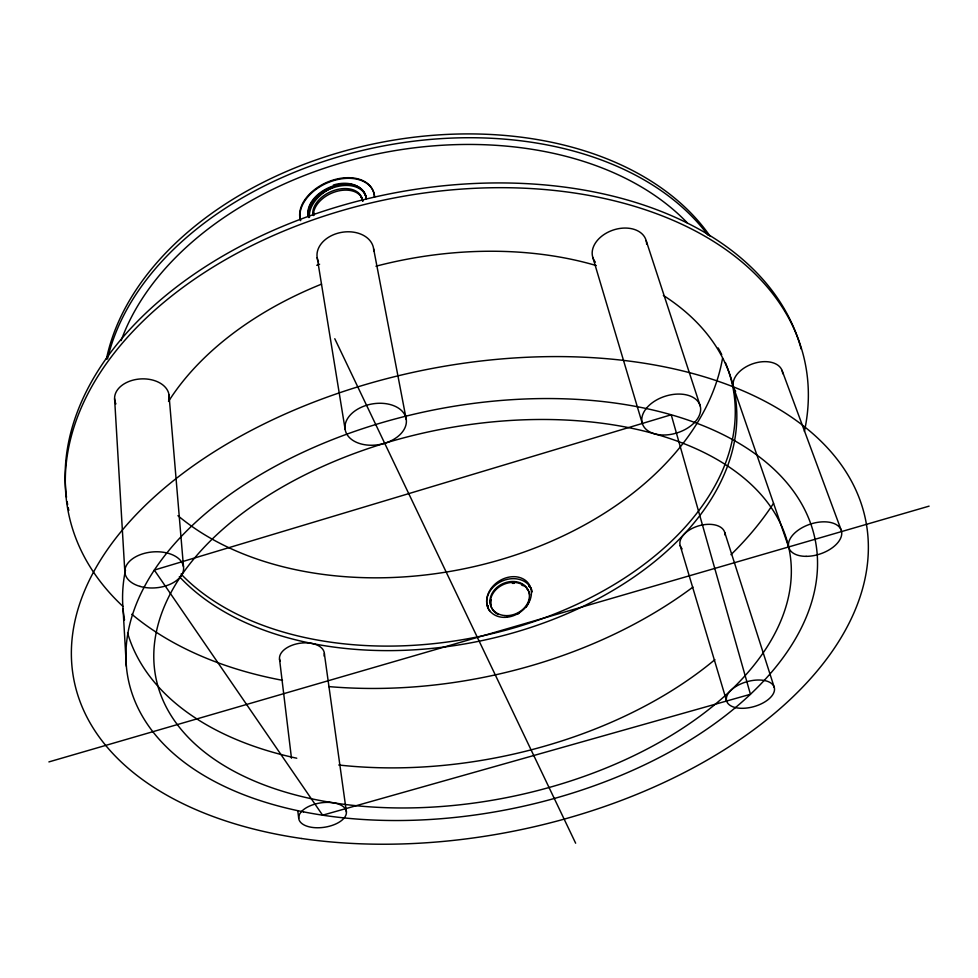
<?xml version="1.0" encoding="UTF-8"?>
<svg xmlns="http://www.w3.org/2000/svg" width="978" height="978" viewBox="0 0 978 978"><rect width="100%" height="100%" fill="white"/><g stroke="black" fill="none" stroke-linecap="round" stroke-linejoin="round"><path stroke-width="1.47" d="M48.9 761.911L929.1 506.139M334.782 338.73L575.639 843.207M782.033 370.393L841.153 530.003M733.903 388.413L789.148 548.487M646.177 240.674L700.248 406.053A30.257 19.267 -17.3 0 1 660.945 434.917A30.257 19.267 -17.3 0 1 652.448 402.63A30.257 19.267 -17.3 0 1 700.248 406.053M724.759 532.545L774.307 687.546A24.78 12.934 -15.8 0 1 741.336 708.304A24.78 12.934 -15.8 0 1 735.639 686.642A24.78 12.934 -15.8 0 1 774.307 687.546M680.187 545.577L726.617 701.03M592.778 257.3L642.301 423.462M373.633 248.901L406.298 419.635A30.966 20.611 -9.9 0 1 362.52 444.305A30.966 20.611 -9.9 0 1 358.229 408.828A30.966 20.611 -9.9 0 1 406.298 419.635M317.19 257.642L345.136 429.379M324.341 653.487L346.42 812.046A24.071 12.335 -8.5 0 1 311.297 827.266A24.071 12.335 -8.5 0 1 309.953 805.896A24.071 12.335 -8.5 0 1 346.42 812.046M279.512 658.989L291.468 758.195M297.801 810.811L298.706 818.317M168.986 394.709L183.485 566.665M114.597 398.718L124.829 571.739M123.057 608.878L126.358 666.299M122.983 606.433A375.882 243.803 -11.5 0 1 359.623 205.735A375.882 243.803 -11.5 0 1 804.405 431.384M773.537 503.315A375.882 243.803 -11.5 0 1 730.969 554.673M692.95 587.081A375.882 243.803 -11.5 0 1 328.681 686.58M282.508 680.321A375.882 243.803 -11.5 0 1 131.822 614.233M663.353 295.417A300.882 194.365 -11.5 0 1 610.345 591.959A300.882 194.365 -11.5 0 1 179.353 576.58M168.509 401.445A300.882 194.365 -11.5 0 1 321.517 284.146M375.943 266.212A300.882 194.365 -11.5 0 1 596.287 265.564M280.16 661.36A22.592 13.02 -8 0 1 300.894 643.121A22.592 13.02 -8 0 1 324.097 656.104M682.131 548.902A23.227 13.619 -16.5 0 1 697.644 526.176A23.227 13.619 -16.5 0 1 725.028 535.039M735.676 391.273A25.697 16.308 -19.6 0 1 751.874 364.097A25.697 16.308 -19.6 0 1 782.718 373.718M68.802 510.418A375.087 243.999 -11.5 0 1 68.191 507.521M67.641 504.624A375.087 243.999 -11.5 0 1 67.152 501.702M66.504 497.276A375.087 243.999 -11.5 0 1 388.18 194.157A375.087 243.999 -11.5 0 1 801.178 349.073M725.431 362.74A300.258 194.536 -11.5 0 1 551.152 615.321A300.258 194.536 -11.5 0 1 181.028 574.037M718.158 347.96A300.258 194.536 -11.5 0 1 721.715 354.623M106.382 359.207A321.029 219.329 -11.5 0 1 376.872 143.228A321.029 219.329 -11.5 0 1 710.211 236.383M107.531 358.926A321.591 219.219 -11.5 0 1 376.42 147.336A321.591 219.219 -11.5 0 1 707.974 235.123M714.906 659.649A342.324 206.199 -11.5 0 1 338.743 764.992M296.762 758.219A342.324 206.199 -11.5 0 1 127.543 632.815M124.524 619.93A342.324 206.199 -11.5 0 1 125.49 570.015M595.37 262.153A27.971 19.731 -18.6 0 1 612.729 230.209A27.971 19.731 -18.6 0 1 646.666 244.28M318.461 261.798A28.558 21.015 -9.5 0 1 340.919 232.483A28.558 21.015 -9.5 0 1 373.755 251.04M115.905 403.914A27.298 18.545 -3.2 0 1 140.282 378.951A27.298 18.545 -3.2 0 1 168.607 400.246M488.132 607.436A23.655 19.108 -23.7 0 1 487.863 605.724M488.291 607.803A23.643 19.108 -23.7 0 1 488.034 606.091M300.674 220.673A39.23 25.978 -23.9 0 1 332.716 180.869A39.23 25.978 -23.9 0 1 374.647 197.079M308.779 217.544A30.514 20.208 -23.9 0 1 333.681 186.529A30.514 20.208 -23.9 0 1 366.298 199.182M309.476 217.446A30.489 19.756 -30.9 0 1 333.718 187.03M333.339 185.05A30.477 22.164 -25.1 0 1 366.151 197.275M300.393 220.062A39.242 25.978 -23.9 0 1 332.447 180.258A39.242 25.978 -23.9 0 1 374.391 196.456M308.498 216.933A30.514 20.208 -23.9 0 1 333.412 185.918A30.514 20.208 -23.9 0 1 366.041 198.571M316.75 265.307A317.703 206.028 -11.5 0 1 319.61 264.194M121.138 340.613A313.926 213.913 -11.5 0 1 377.019 153.986A313.926 213.913 -11.5 0 1 687.351 222.898M722.522 358.388A306.273 208.62 -11.5 0 1 498.45 560.308A306.273 208.62 -11.5 0 1 177.947 515.687M528.707 585.59A23.631 18.814 -32.4 0 1 530.956 588.536M488.144 607.815A23.643 17.787 -22.4 0 1 487.814 605.944M313.437 215.539A26.113 17.311 -23.9 0 1 336.151 191.529A26.113 17.311 -23.9 0 1 362.972 201.101M308.779 216.651A30.489 20.196 -23.9 0 1 332.777 187.874A30.489 20.196 -23.9 0 1 365.992 196.48M312.887 215.343A26.137 17.311 -23.9 0 1 335.674 189.94A26.137 17.311 -23.9 0 1 362.52 201.162M314.158 215.087A26.088 17.311 -23.9 0 1 314.427 213.302M360.674 196.847A26.088 17.311 -23.9 0 1 361.762 198.192M498.205 614.551A20.294 16.381 -23.7 0 1 500.333 586.152A20.294 16.381 -23.7 0 1 529.697 594.917M529.697 598.707A20.294 16.381 -23.7 0 1 525.944 607.375M519.232 613.194A20.294 16.381 -23.7 0 1 517.888 613.927M528.597 585.834A23.668 19.108 -23.7 0 1 529.929 587.265M490.87 604.49A20.281 16.381 -23.7 0 1 491.2 599.636M512.362 583.365A20.281 16.381 -23.7 0 1 514.269 583.34M521.604 584.966A20.281 16.381 -23.7 0 1 523.23 585.798M527.154 589.123A20.281 16.381 -23.7 0 1 528.108 590.431M490.088 611.556A23.692 19.12 -23.7 0 1 501.396 581.372A23.692 19.12 -23.7 0 1 532.325 591.837M671.226 414.77L154.316 570.076L322.593 815.187L750.432 694.294L671.226 414.77M303.498 811.85A350.479 203.167 -11.5 0 0 817.498 560.247A350.479 203.167 -11.5 0 0 294.158 456.506A350.479 203.167 -11.5 0 0 303.498 811.85M301.652 838.513A403.853 234.867 -11.5 0 0 866.826 526.812A403.853 234.867 -11.5 0 0 241.089 435.895A403.853 234.867 -11.5 0 0 301.652 838.513M329.549 802.192A323.07 187.006 -11.5 0 0 790.799 560.211A323.07 187.006 -11.5 0 0 297.349 478.768A323.07 187.006 -11.5 0 0 329.549 802.192M140.001 586.397A29.462 18.02 -4.6 0 0 183.619 568.071A29.462 18.02 -4.6 0 0 139.059 555.174A29.462 18.02 -4.6 0 0 140.001 586.397M806.129 556.348A27.604 15.697 -18.4 0 0 841.325 530.479A27.604 15.697 -18.4 0 0 797.816 530.455A27.604 15.697 -18.4 0 0 806.129 556.348M507.032 617.228A23.704 18.814 -32.6 0 0 529.355 584.832A23.704 18.814 -32.6 0 0 490.724 589A23.704 18.814 -32.6 0 0 507.032 617.228M504.892 615.578A20.306 16.394 -23.7 0 0 528.67 591.36A20.306 16.394 -23.7 0 0 495.528 588.744A20.306 16.394 -23.7 0 0 504.892 615.578"/></g></svg>
